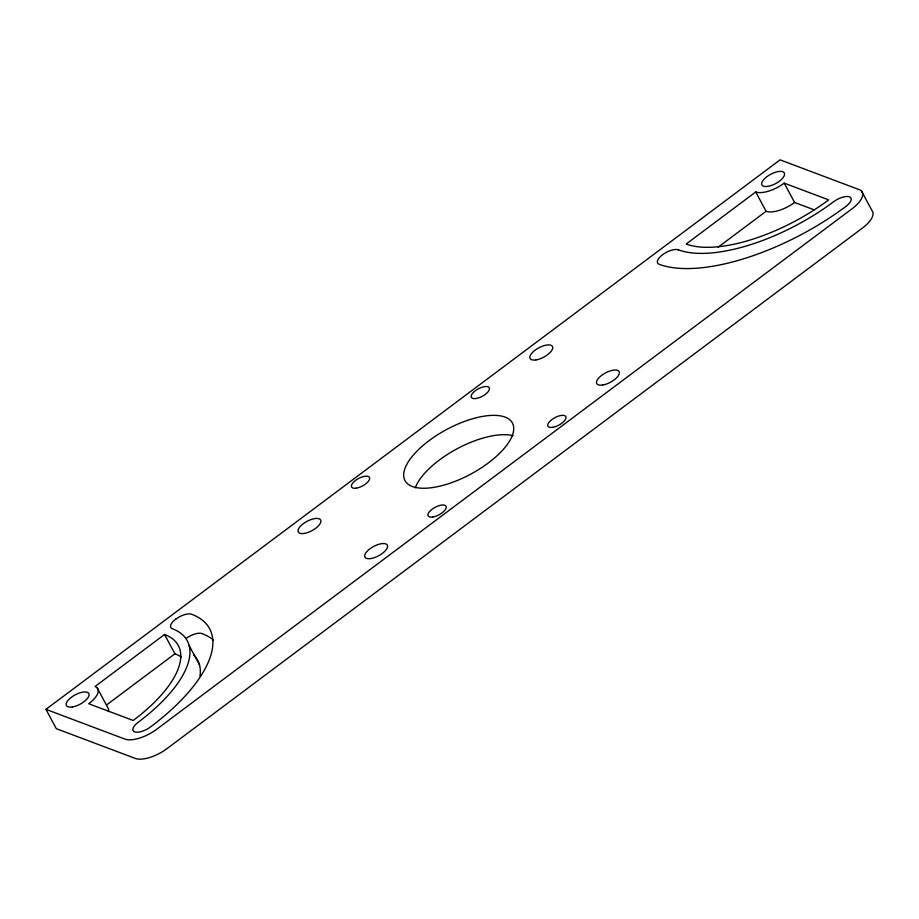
<?xml version="1.0" encoding="UTF-8"?>
<svg xmlns="http://www.w3.org/2000/svg" width="919" height="919" viewBox="0 0 919 919"><rect width="100%" height="100%" fill="white"/><g stroke="black" fill="none" stroke-linecap="round" stroke-linejoin="round"><path stroke-width="1.38" d="M45.95 709.353L780.082 159.849L859.104 189.601A25.387 10.568 -28.2 0 1 852.131 208.716L156.632 729.307A25.387 10.568 -28.2 0 1 124.973 739.117L45.95 709.353L56.312 728.687L135.334 758.439A25.387 10.568 -28.2 0 0 167.005 748.629L862.493 228.038A25.387 10.568 -28.2 0 0 872.005 210.623L861.643 191.301M164.547 634.478L95.002 686.527A22.849 9.512 -28.2 0 1 88.729 703.736L133.175 720.473A114.255 47.558 -28.2 0 0 164.547 634.478L174.92 653.8A114.255 47.558 -28.2 0 1 181.422 657.085M755.717 191.968L686.171 244.029A114.255 47.558 -28.2 0 0 828.674 199.882L784.217 183.145A22.849 9.512 -28.2 0 1 755.717 191.968L766.09 211.301A22.849 9.512 -28.2 0 0 794.579 202.467L814.2 209.854M106.512 705.011L174.92 653.8M718.198 247.142L766.09 211.301M784.217 183.145L794.579 202.467M189.153 645.586L199.515 664.919M97.288 688.055L107.649 707.389A22.849 9.512 -28.2 0 1 108.442 711.593M186.132 638.464A12.694 5.284 -28.2 0 1 201.962 633.559A149.808 62.366 -28.2 0 1 213.357 640.003M193.737 654.868A124.41 51.797 -28.2 0 1 199.974 676.154M415.319 487.782A60.941 25.364 -28.2 0 1 457.421 448.598A60.941 25.364 -28.2 0 1 513.089 435.698M602.669 385.015A12.694 5.284 -28.2 0 0 619.406 372.494A12.694 5.284 -28.2 0 0 601.773 375.274A12.694 5.284 -28.2 0 0 602.669 385.015M304.166 533.445A12.694 5.284 -28.2 0 0 320.903 520.912A12.694 5.284 -28.2 0 0 303.27 523.692A12.694 5.284 -28.2 0 0 304.166 533.445M476.088 398.501A10.155 4.227 -28.2 0 0 489.471 388.484A10.155 4.227 -28.2 0 0 475.376 390.701A10.155 4.227 -28.2 0 0 476.088 398.501M370.839 558.545A12.694 5.284 -28.2 0 0 387.577 546.024A12.694 5.284 -28.2 0 0 369.943 548.804A12.694 5.284 -28.2 0 0 370.839 558.545M433.366 487.438A60.941 25.364 -28.2 0 0 513.675 427.324A60.941 25.364 -28.2 0 0 429.07 440.649A60.941 25.364 -28.2 0 0 433.366 487.438M432.86 516.983A10.155 4.227 -28.2 0 0 446.243 506.966A10.155 4.227 -28.2 0 0 432.148 509.183A10.155 4.227 -28.2 0 0 432.86 516.983M535.995 359.915A12.694 5.284 -28.2 0 0 552.733 347.382A12.694 5.284 -28.2 0 0 535.099 350.162A12.694 5.284 -28.2 0 0 535.995 359.915M356.308 488.161A10.155 4.227 -28.2 0 0 369.691 478.144A10.155 4.227 -28.2 0 0 355.596 480.361A10.155 4.227 -28.2 0 0 356.308 488.161M552.641 427.335A10.155 4.227 -28.2 0 0 566.024 417.306A10.155 4.227 -28.2 0 0 551.928 419.535A10.155 4.227 -28.2 0 0 552.641 427.335M72.337 706.975A12.694 5.284 -28.2 0 0 89.063 694.442A12.694 5.284 -28.2 0 0 71.441 697.222A12.694 5.284 -28.2 0 0 72.337 706.975M175.77 619.13A12.694 5.284 -28.2 0 0 172.278 628.688A124.41 51.797 -28.2 0 1 138.114 722.334A12.694 5.284 -28.2 0 0 134.633 731.88A12.694 5.284 -28.2 0 0 150.463 726.975A149.808 62.366 -28.2 0 0 191.6 614.225A12.694 5.284 -28.2 0 0 175.77 619.13M678.44 249.819A124.41 51.797 -28.2 0 0 833.613 201.743A12.694 5.284 -28.2 0 1 849.443 196.838A12.694 5.284 -28.2 0 1 845.951 206.384A149.808 62.366 -28.2 0 1 659.13 264.27A12.694 5.284 -28.2 0 1 662.61 254.724A12.694 5.284 -28.2 0 1 678.44 249.819M767.824 186.385A12.694 5.284 -28.2 0 0 784.562 173.852A12.694 5.284 -28.2 0 0 766.94 176.632A12.694 5.284 -28.2 0 0 767.824 186.385"/></g></svg>
